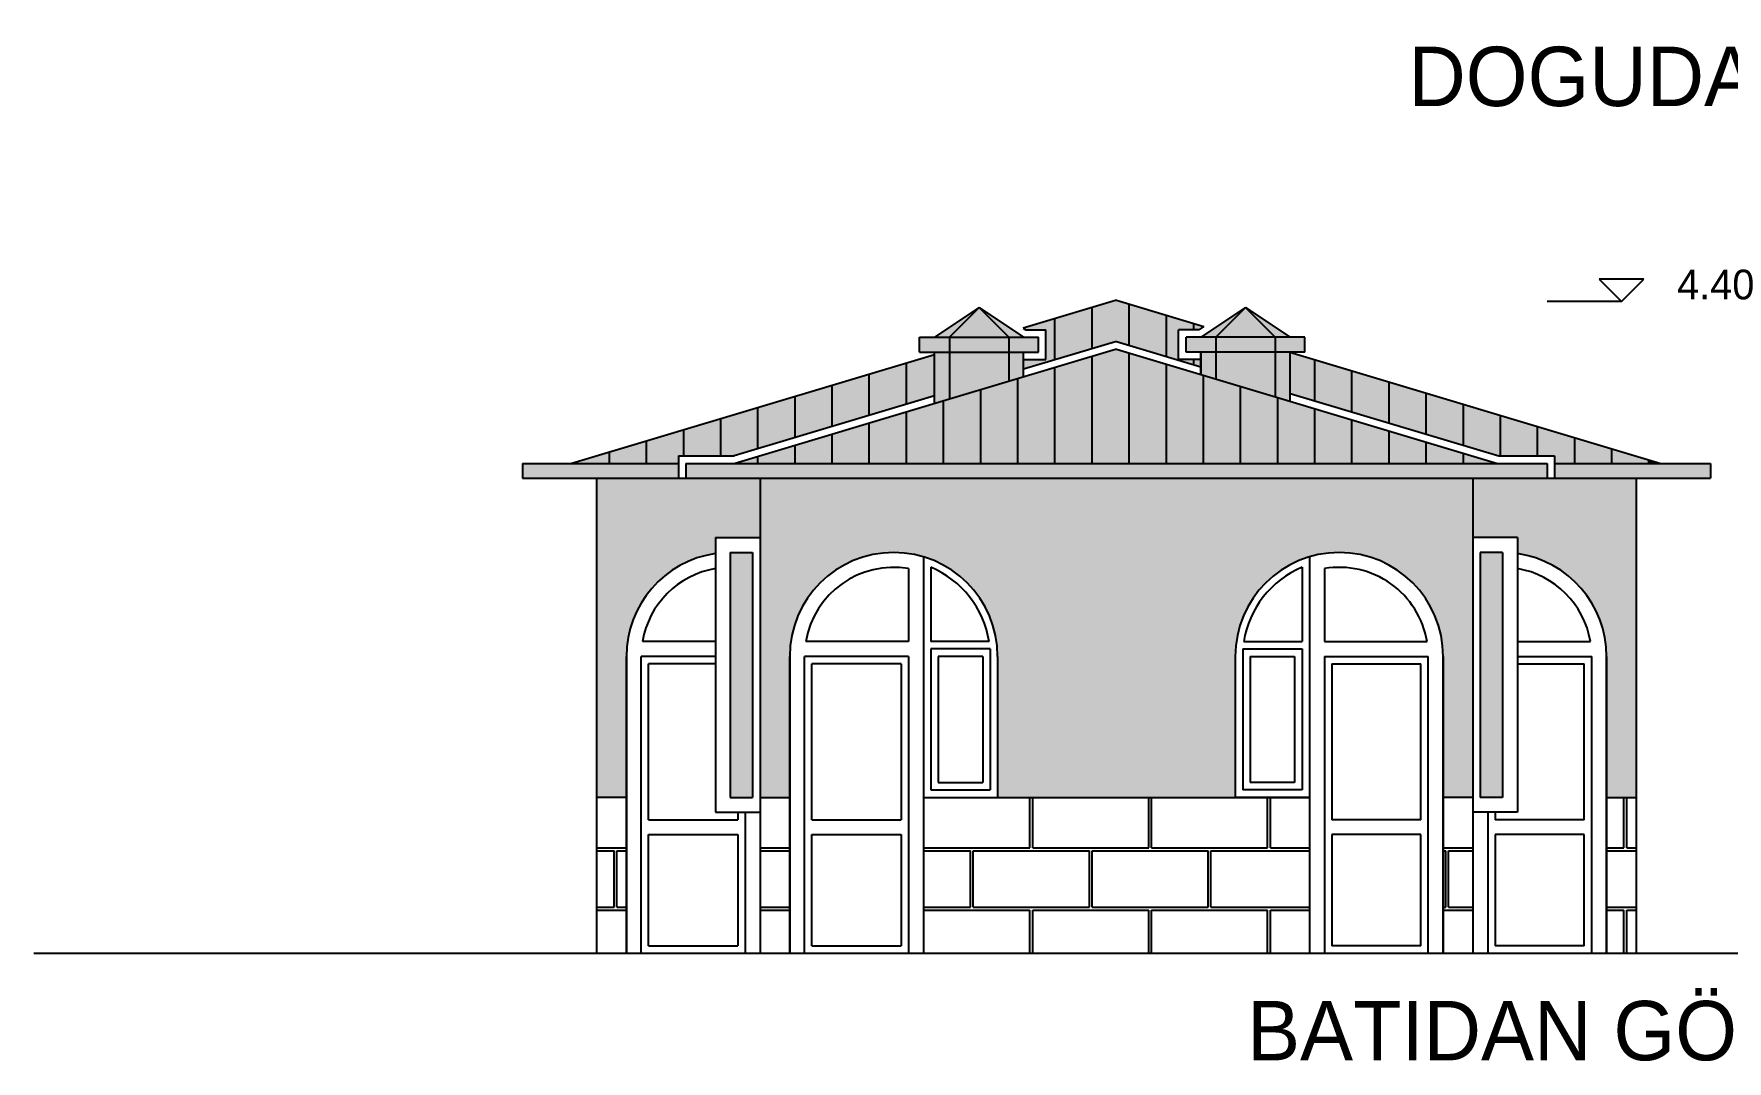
# Model space of a CAD drawing. Extents: x 9483 to 67306, y -5730 to 5191.
# Drawn here: x 30613 to 31753, y -3894 to -3202 of the extents above; entities that cross this region are included whole.
import ezdxf

# ---------------------------------------------------------------- set-up
doc = ezdxf.new("R2010")
doc.units = 0
doc.header["$MEASUREMENT"] = 0
for name, color, linetype in [('duvar', 3, 'CONTINUOUS'), ('kolon', 1, 'CONTINUOUS'), ('Layer1', 4, 'CONTINUOUS'), ('yazı', 6, 'CONTINUOUS'), ('ölçü', 5, 'CONTINUOUS')]:
    doc.layers.add(name, color=color, linetype=linetype)

msp = doc.modelspace()

# ---------------------------------------------------------------- hatches: boundary and pattern name
at = {"layer": 'Layer1'}
h = msp.add_hatch(color=35, dxfattribs=at)
h.dxf.hatch_style = 1
h.set_gradient(color1=(255, 0, 0), color2=(255, 240, 240), one_color=1, tint=0.97, name='CYLINDER')
h.paths.add_polyline_path([(31325.5618, -3386.71426), (31325.5618, -3414.4941), (31341.9607, -3409.57443), (31350.5618, -3412.15476), (31350.5618, -3384.37491), (31341.9607, -3381.79458)])
h = msp.add_hatch(color=35, dxfattribs=at)
h.dxf.hatch_style = 1
h.set_gradient(color1=(255, 0, 0), color2=(255, 240, 240), one_color=1, tint=0.97, name='CYLINDER')
h.paths.add_polyline_path([(31375.5618, -3391.87491), (31350.5618, -3384.37491), (31350.5618, -3412.15476), (31375.5618, -3419.65476)])
h = msp.add_hatch(color=35, dxfattribs=at)
h.dxf.hatch_style = 1
h.set_gradient(color1=(255, 0, 0), color2=(255, 240, 240), one_color=1, tint=0.97, name='CYLINDER')
h.paths.add_polyline_path([(31249.46065, -3386.79458), (31219.46065, -3406.79458), (31229.46065, -3406.79458)])
h = msp.add_hatch(color=35, dxfattribs=at)
h.dxf.hatch_style = 1
h.set_gradient(color1=(255, 0, 0), color2=(255, 240, 240), one_color=1, tint=0.97, name='CYLINDER')
h.paths.add_polyline_path([(31249.46065, -3386.79458), (31229.46065, -3406.79458), (31269.46065, -3406.79458)])
h = msp.add_hatch(color=35, dxfattribs=at)
h.dxf.hatch_style = 1
h.set_gradient(color1=(255, 0, 0), color2=(255, 240, 240), one_color=1, tint=0.97, name='CYLINDER')
h.paths.add_polyline_path([(31249.46065, -3386.79458), (31269.46065, -3406.79458), (31279.46065, -3406.79458)])
h = msp.add_hatch(color=35, dxfattribs=at)
h.dxf.hatch_style = 1
h.set_gradient(color1=(255, 0, 0), color2=(255, 240, 240), one_color=1, tint=0.97, name='CYLINDER')
h.paths.add_polyline_path([(31300.5618, -3394.21426), (31279.21162, -3400.61931), (31280.97453, -3401.79458), (31294.46065, -3401.79458), (31294.46065, -3421.79458), (31279.46065, -3421.79458), (31279.46065, -3428.32445), (31300.5618, -3421.9941)])
h = msp.add_hatch(color=35, dxfattribs=at)
h.dxf.hatch_style = 1
h.set_gradient(color1=(255, 0, 0), color2=(255, 240, 240), one_color=1, tint=0.97, name='CYLINDER')
h.paths.add_polyline_path([(31325.5618, -3386.71426), (31300.5618, -3394.21426), (31300.5618, -3421.9941), (31325.5618, -3414.4941)])
h = msp.add_hatch(color=35, dxfattribs=at)
h.dxf.hatch_style = 1
h.set_gradient(color1=(255, 0, 0), color2=(255, 240, 240), one_color=1, tint=0.97, name='CYLINDER')
h.paths.add_polyline_path([(31375.5618, -3391.87491), (31375.5618, -3419.65476), (31393.85467, -3425.14262), (31393.85467, -3421.79458), (31383.85467, -3421.79458), (31383.85467, -3401.79458), (31393.85467, -3401.79458), (31393.85467, -3397.36277)])
h = msp.add_hatch(color=35, dxfattribs=at)
h.dxf.hatch_style = 1
h.set_gradient(color1=(255, 0, 0), color2=(255, 240, 240), one_color=1, tint=0.97, name='CYLINDER')
h.paths.add_polyline_path([(31393.85467, -3397.36277), (31393.85467, -3401.79458), (31397.34079, -3401.79458), (31400.84352, -3399.45943)])
h.paths.add_polyline_path([(31398.85467, -3421.79458), (31393.85467, -3421.79458), (31393.85467, -3425.14262), (31398.85467, -3426.64262)])
h = msp.add_hatch(color=35, dxfattribs=at)
h.dxf.hatch_style = 1
h.set_gradient(color1=(255, 0, 0), color2=(255, 240, 240), one_color=1, tint=0.97, name='CYLINDER')
h.paths.add_polyline_path([(31428.85467, -3386.79458), (31398.85467, -3406.79458), (31408.85467, -3406.79458)])
h = msp.add_hatch(color=35, dxfattribs=at)
h.dxf.hatch_style = 1
h.set_gradient(color1=(255, 0, 0), color2=(255, 240, 240), one_color=1, tint=0.97, name='CYLINDER')
h.paths.add_polyline_path([(31448.85467, -3406.79458), (31428.85467, -3386.79458), (31408.85467, -3406.79458)])
h = msp.add_hatch(color=35, dxfattribs=at)
h.dxf.hatch_style = 1
h.set_gradient(color1=(255, 0, 0), color2=(255, 240, 240), one_color=1, tint=0.97, name='CYLINDER')
h.paths.add_polyline_path([(31428.85467, -3386.79458), (31448.85467, -3406.79458), (31458.85467, -3406.79458)])
h = msp.add_hatch(color=35, dxfattribs=at)
h.dxf.hatch_style = 1
h.set_gradient(color1=(255, 0, 0), color2=(255, 240, 240), one_color=1, tint=0.97, name='CYLINDER')
h.paths.add_polyline_path([(31229.46065, -3406.79458), (31209.46065, -3406.79458), (31209.46065, -3416.79458), (31229.46065, -3416.79458)])
h = msp.add_hatch(color=35, dxfattribs=at)
h.dxf.hatch_style = 1
h.set_gradient(color1=(255, 0, 0), color2=(255, 240, 240), one_color=1, tint=0.97, name='CYLINDER')
h.paths.add_polyline_path([(31269.46065, -3406.79458), (31229.46065, -3406.79458), (31229.46065, -3416.79458), (31269.46065, -3416.79458)])
h = msp.add_hatch(color=35, dxfattribs=at)
h.dxf.hatch_style = 1
h.set_gradient(color1=(255, 0, 0), color2=(255, 240, 240), one_color=1, tint=0.97, name='CYLINDER')
h.paths.add_polyline_path([(31289.46065, -3406.79458), (31269.46065, -3406.79458), (31269.46065, -3416.79458), (31289.46065, -3416.79458)])
h = msp.add_hatch(color=35, dxfattribs=at)
h.dxf.hatch_style = 1
h.set_gradient(color1=(255, 0, 0), color2=(255, 204, 204), one_color=1, tint=0.9, name='CYLINDER')
h.paths.add_polyline_path([(31408.85467, -3406.79458), (31388.85467, -3406.79458), (31388.85467, -3416.79458), (31408.85467, -3416.79458)])
h.paths.add_polyline_path([(31468.85467, -3406.79458), (31448.85467, -3406.79458), (31448.85467, -3416.79458), (31468.85467, -3416.79458)])
h = msp.add_hatch(color=35, dxfattribs=at)
h.dxf.hatch_style = 1
h.set_gradient(color1=(255, 0, 0), color2=(255, 209, 209), one_color=1, tint=0.91, name='CYLINDER')
h.paths.add_polyline_path([(31448.85467, -3406.79458), (31408.85467, -3406.79458), (31408.85467, -3416.79458), (31448.85467, -3416.79458)])
h = msp.add_hatch(color=35, dxfattribs=at)
h.dxf.hatch_style = 1
h.set_gradient(color1=(255, 0, 0), color2=(255, 240, 240), one_color=1, tint=0.97, name='CYLINDER')
h.paths.add_polyline_path([(31219.46065, -3418.5446), (31200.5618, -3424.21426), (31200.5618, -3451.9941), (31219.46065, -3446.32445)])
h = msp.add_hatch(color=35, dxfattribs=at)
h.dxf.hatch_style = 1
h.set_gradient(color1=(255, 223, 127), color2=(255, 240, 194), one_color=1, tint=0.88, name='CYLINDER')
h.paths.add_polyline_path([(31229.46065, -3416.79458), (31219.46065, -3416.79458), (31219.46065, -3451.5446), (31229.46065, -3448.5446)])
h.paths.add_polyline_path([(31279.46065, -3416.79458), (31269.46065, -3416.79458), (31269.46065, -3436.5446), (31279.46065, -3433.5446)])
h.paths.add_polyline_path([(31408.85467, -3416.79458), (31398.85467, -3416.79458), (31398.85467, -3431.86277), (31408.85467, -3434.86277)])
h.paths.add_polyline_path([(31458.85467, -3416.86277), (31458.62737, -3416.79458), (31448.85467, -3416.79458), (31448.85467, -3446.86277), (31458.85467, -3449.86277)])
h = msp.add_hatch(color=35, dxfattribs=at)
h.dxf.hatch_style = 1
h.set_gradient(color1=(255, 191, 0), color2=(255, 237, 184), one_color=1, tint=0.86, name='CYLINDER')
h.paths.add_polyline_path([(31269.46065, -3436.5446), (31269.46065, -3416.79458), (31229.46065, -3416.79458), (31229.46065, -3448.5446)])
h.paths.add_polyline_path([(31408.85467, -3416.79458), (31408.85467, -3434.86277), (31448.85467, -3446.86277), (31448.85467, -3416.79458)])
h = msp.add_hatch(color=35, dxfattribs=at)
h.dxf.hatch_style = 1
h.set_gradient(color1=(255, 0, 0), color2=(255, 240, 240), one_color=1, tint=0.97, name='CYLINDER')
h.paths.add_polyline_path([(31325.5618, -3419.71426), (31300.5618, -3427.21426), (31300.5618, -3491.79458), (31325.5618, -3491.79458)])
h = msp.add_hatch(color=35, dxfattribs=at)
h.dxf.hatch_style = 1
h.set_gradient(color1=(255, 0, 0), color2=(255, 240, 240), one_color=1, tint=0.97, name='CYLINDER')
h.paths.add_polyline_path([(31325.5618, -3491.79458), (31350.5618, -3491.79458), (31350.5618, -3417.37491), (31341.9607, -3414.79458), (31325.5618, -3419.71426)])
h = msp.add_hatch(color=35, dxfattribs=at)
h.dxf.hatch_style = 1
h.set_gradient(color1=(255, 0, 0), color2=(255, 240, 240), one_color=1, tint=0.97, name='CYLINDER')
h.paths.add_polyline_path([(31350.5618, -3491.79458), (31375.5618, -3491.79458), (31375.5618, -3424.87491), (31350.5618, -3417.37491)])
h = msp.add_hatch(color=35, dxfattribs=at)
h.dxf.hatch_style = 1
h.set_gradient(color1=(255, 0, 0), color2=(255, 240, 240), one_color=1, tint=0.97, name='CYLINDER')
h.paths.add_polyline_path([(31475.5618, -3421.87491), (31458.85467, -3416.86277), (31458.85467, -3444.64262), (31475.5618, -3449.65476)])
h = msp.add_hatch(color=35, dxfattribs=at)
h.dxf.hatch_style = 1
h.set_gradient(color1=(255, 0, 0), color2=(255, 240, 240), one_color=1, tint=0.97, name='CYLINDER')
h.paths.add_polyline_path([(31175.5618, -3431.71426), (31150.5618, -3439.21426), (31150.5618, -3466.9941), (31175.5618, -3459.4941)])
h = msp.add_hatch(color=35, dxfattribs=at)
h.dxf.hatch_style = 1
h.set_gradient(color1=(255, 0, 0), color2=(255, 240, 240), one_color=1, tint=0.97, name='CYLINDER')
h.paths.add_polyline_path([(31200.5618, -3424.21426), (31175.5618, -3431.71426), (31175.5618, -3459.4941), (31200.5618, -3451.9941)])
h = msp.add_hatch(color=35, dxfattribs=at)
h.dxf.hatch_style = 1
h.set_gradient(color1=(255, 0, 0), color2=(255, 240, 240), one_color=1, tint=0.97, name='CYLINDER')
h.paths.add_polyline_path([(31275.5618, -3491.79458), (31300.5618, -3491.79458), (31300.5618, -3427.21426), (31275.5618, -3434.71426)])
h = msp.add_hatch(color=35, dxfattribs=at)
h.dxf.hatch_style = 1
h.set_gradient(color1=(255, 0, 0), color2=(255, 240, 240), one_color=1, tint=0.97, name='CYLINDER')
h.paths.add_polyline_path([(31375.5618, -3491.79458), (31400.5618, -3491.79458), (31400.5618, -3432.37491), (31375.5618, -3424.87491)])
h = msp.add_hatch(color=35, dxfattribs=at)
h.dxf.hatch_style = 1
h.set_gradient(color1=(255, 0, 0), color2=(255, 240, 240), one_color=1, tint=0.97, name='CYLINDER')
h.paths.add_polyline_path([(31500.5618, -3429.37491), (31475.5618, -3421.87491), (31475.5618, -3449.65476), (31500.5618, -3457.15476)])
h = msp.add_hatch(color=35, dxfattribs=at)
h.dxf.hatch_style = 1
h.set_gradient(color1=(255, 0, 0), color2=(255, 240, 240), one_color=1, tint=0.97, name='CYLINDER')
h.paths.add_polyline_path([(31525.5618, -3436.87491), (31500.5618, -3429.37491), (31500.5618, -3457.15476), (31525.5618, -3464.65476)])
h = msp.add_hatch(color=35, dxfattribs=at)
h.dxf.hatch_style = 1
h.set_gradient(color1=(255, 0, 0), color2=(255, 240, 240), one_color=1, tint=0.97, name='CYLINDER')
h.paths.add_polyline_path([(31150.5618, -3439.21426), (31125.5618, -3446.71426), (31125.5618, -3474.4941), (31150.5618, -3466.9941)])
h = msp.add_hatch(color=35, dxfattribs=at)
h.dxf.hatch_style = 1
h.set_gradient(color1=(255, 0, 0), color2=(255, 240, 240), one_color=1, tint=0.97, name='CYLINDER')
h.paths.add_polyline_path([(31250.5618, -3442.21426), (31229.46065, -3448.5446), (31225.5618, -3449.71426), (31225.5618, -3491.79458), (31250.5618, -3491.79458)])
h = msp.add_hatch(color=35, dxfattribs=at)
h.dxf.hatch_style = 1
h.set_gradient(color1=(255, 0, 0), color2=(255, 240, 240), one_color=1, tint=0.97, name='CYLINDER')
h.paths.add_polyline_path([(31275.5618, -3434.71426), (31250.5618, -3442.21426), (31250.5618, -3491.79458), (31275.5618, -3491.79458)])
h = msp.add_hatch(color=35, dxfattribs=at)
h.dxf.hatch_style = 1
h.set_gradient(color1=(255, 0, 0), color2=(255, 240, 240), one_color=1, tint=0.97, name='CYLINDER')
h.paths.add_polyline_path([(31400.5618, -3491.79458), (31425.5618, -3491.79458), (31425.5618, -3439.87491), (31400.5618, -3432.37491)])
h = msp.add_hatch(color=35, dxfattribs=at)
h.dxf.hatch_style = 1
h.set_gradient(color1=(255, 0, 0), color2=(255, 240, 240), one_color=1, tint=0.97, name='CYLINDER')
h.paths.add_polyline_path([(31450.5618, -3447.37491), (31425.5618, -3439.87491), (31425.5618, -3491.79458), (31450.5618, -3491.79458)])
h = msp.add_hatch(color=35, dxfattribs=at)
h.dxf.hatch_style = 1
h.set_gradient(color1=(255, 0, 0), color2=(255, 240, 240), one_color=1, tint=0.97, name='CYLINDER')
h.paths.add_polyline_path([(31550.5618, -3444.37491), (31525.5618, -3436.87491), (31525.5618, -3464.65476), (31550.5618, -3472.15476)])
h = msp.add_hatch(color=35, dxfattribs=at)
h.dxf.hatch_style = 1
h.set_gradient(color1=(255, 0, 0), color2=(255, 240, 240), one_color=1, tint=0.97, name='CYLINDER')
h.paths.add_polyline_path([(31100.5618, -3454.21426), (31075.5618, -3461.71426), (31075.5618, -3486.79458), (31084.56019, -3486.79458), (31100.5618, -3481.9941)])
h = msp.add_hatch(color=35, dxfattribs=at)
h.dxf.hatch_style = 1
h.set_gradient(color1=(255, 0, 0), color2=(255, 240, 240), one_color=1, tint=0.97, name='CYLINDER')
h.paths.add_polyline_path([(31125.5618, -3446.71426), (31100.5618, -3454.21426), (31100.5618, -3481.9941), (31125.5618, -3474.4941)])
h = msp.add_hatch(color=35, dxfattribs=at)
h.dxf.hatch_style = 1
h.set_gradient(color1=(255, 0, 0), color2=(255, 240, 240), one_color=1, tint=0.97, name='CYLINDER')
h.paths.add_polyline_path([(31225.5618, -3449.71426), (31200.5618, -3457.21426), (31200.5618, -3491.79458), (31225.5618, -3491.79458)])
h = msp.add_hatch(color=35, dxfattribs=at)
h.dxf.hatch_style = 1
h.set_gradient(color1=(255, 0, 0), color2=(255, 240, 240), one_color=1, tint=0.97, name='CYLINDER')
h.paths.add_polyline_path([(31450.5618, -3491.79458), (31475.5618, -3491.79458), (31475.5618, -3454.87491), (31450.5618, -3447.37491)])
h = msp.add_hatch(color=35, dxfattribs=at)
h.dxf.hatch_style = 1
h.set_gradient(color1=(255, 0, 0), color2=(255, 240, 240), one_color=1, tint=0.97, name='CYLINDER')
h.paths.add_polyline_path([(31575.5618, -3479.65476), (31575.5618, -3451.87491), (31550.5618, -3444.37491), (31550.5618, -3472.15476)])
h = msp.add_hatch(color=35, dxfattribs=at)
h.dxf.hatch_style = 1
h.set_gradient(color1=(255, 0, 0), color2=(255, 240, 240), one_color=1, tint=0.97, name='CYLINDER')
h.paths.add_polyline_path([(31575.5618, -3451.87491), (31575.5618, -3479.65476), (31599.36121, -3486.79458), (31600.5618, -3486.79458), (31600.5618, -3459.37491)])
h = msp.add_hatch(color=35, dxfattribs=at)
h.dxf.hatch_style = 1
h.set_gradient(color1=(255, 0, 0), color2=(255, 240, 240), one_color=1, tint=0.97, name='CYLINDER')
h.paths.add_polyline_path([(31050.5618, -3469.21426), (31050.5618, -3486.79458), (31075.5618, -3486.79458), (31075.5618, -3461.71426)])
h = msp.add_hatch(color=35, dxfattribs=at)
h.dxf.hatch_style = 1
h.set_gradient(color1=(255, 0, 0), color2=(255, 240, 240), one_color=1, tint=0.97, name='CYLINDER')
h.paths.add_polyline_path([(31175.5618, -3464.71426), (31150.5618, -3472.21426), (31150.5618, -3491.79458), (31175.5618, -3491.79458)])
h = msp.add_hatch(color=35, dxfattribs=at)
h.dxf.hatch_style = 1
h.set_gradient(color1=(255, 0, 0), color2=(255, 240, 240), one_color=1, tint=0.97, name='CYLINDER')
h.paths.add_polyline_path([(31200.5618, -3457.21426), (31175.5618, -3464.71426), (31175.5618, -3491.79458), (31200.5618, -3491.79458)])
h = msp.add_hatch(color=35, dxfattribs=at)
h.dxf.hatch_style = 1
h.set_gradient(color1=(255, 0, 0), color2=(255, 240, 240), one_color=1, tint=0.97, name='CYLINDER')
h.paths.add_polyline_path([(31500.5618, -3462.37491), (31475.5618, -3454.87491), (31475.5618, -3491.79458), (31500.5618, -3491.79458)])
h = msp.add_hatch(color=35, dxfattribs=at)
h.dxf.hatch_style = 1
h.set_gradient(color1=(255, 0, 0), color2=(255, 240, 240), one_color=1, tint=0.97, name='CYLINDER')
h.paths.add_polyline_path([(31525.5618, -3469.87491), (31500.5618, -3462.37491), (31500.5618, -3491.79458), (31525.5618, -3491.79458)])
h = msp.add_hatch(color=35, dxfattribs=at)
h.dxf.hatch_style = 1
h.set_gradient(color1=(255, 0, 0), color2=(255, 240, 240), one_color=1, tint=0.97, name='CYLINDER')
h.paths.add_polyline_path([(31625.5618, -3466.87491), (31600.5618, -3459.37491), (31600.5618, -3486.79458), (31625.5618, -3486.79458)])
h = msp.add_hatch(color=35, dxfattribs=at)
h.dxf.hatch_style = 1
h.set_gradient(color1=(255, 0, 0), color2=(255, 240, 240), one_color=1, tint=0.97, name='CYLINDER')
h.paths.add_polyline_path([(31025.5618, -3476.71426), (31000.5618, -3484.21426), (31000.5618, -3491.79458), (31025.5618, -3491.79458)])
h = msp.add_hatch(color=35, dxfattribs=at)
h.dxf.hatch_style = 1
h.set_gradient(color1=(255, 0, 0), color2=(255, 240, 240), one_color=1, tint=0.97, name='CYLINDER')
h.paths.add_polyline_path([(31050.5618, -3469.21426), (31025.5618, -3476.71426), (31025.5618, -3491.79458), (31046.9607, -3491.79458), (31046.9607, -3486.79458), (31050.5618, -3486.79458)])
h = msp.add_hatch(color=35, dxfattribs=at)
h.dxf.hatch_style = 1
h.set_gradient(color1=(255, 0, 0), color2=(255, 240, 240), one_color=1, tint=0.97, name='CYLINDER')
h.paths.add_polyline_path([(31150.5618, -3472.21426), (31125.5618, -3479.71426), (31125.5618, -3491.79458), (31150.5618, -3491.79458)])
h = msp.add_hatch(color=35, dxfattribs=at)
h.dxf.hatch_style = 1
h.set_gradient(color1=(255, 0, 0), color2=(255, 240, 240), one_color=1, tint=0.97, name='CYLINDER')
h.paths.add_polyline_path([(31550.5618, -3477.37491), (31525.5618, -3469.87491), (31525.5618, -3491.79458), (31550.5618, -3491.79458)])
h = msp.add_hatch(color=35, dxfattribs=at)
h.dxf.hatch_style = 1
h.set_gradient(color1=(255, 0, 0), color2=(255, 240, 240), one_color=1, tint=0.97, name='CYLINDER')
h.paths.add_polyline_path([(31550.5618, -3477.37491), (31550.5618, -3491.79458), (31575.5618, -3491.79458), (31575.5618, -3484.87491)])
h = msp.add_hatch(color=35, dxfattribs=at)
h.dxf.hatch_style = 1
h.set_gradient(color1=(255, 0, 0), color2=(255, 240, 240), one_color=1, tint=0.97, name='CYLINDER')
h.paths.add_polyline_path([(31625.5618, -3466.87491), (31625.5618, -3486.79458), (31636.9607, -3486.79458), (31636.9607, -3491.79458), (31650.5618, -3491.79458), (31650.5618, -3474.37491)])
h = msp.add_hatch(color=35, dxfattribs=at)
h.dxf.hatch_style = 1
h.set_gradient(color1=(255, 0, 0), color2=(255, 240, 240), one_color=1, tint=0.97, name='CYLINDER')
h.paths.add_polyline_path([(31675.5618, -3481.87491), (31650.5618, -3474.37491), (31650.5618, -3491.79458), (31675.5618, -3491.79458)])
h = msp.add_hatch(color=35, dxfattribs=at)
h.dxf.hatch_style = 1
h.set_gradient(color1=(255, 0, 0), color2=(255, 240, 240), one_color=1, tint=0.97, name='CYLINDER')
h.paths.add_polyline_path([(31000.5618, -3484.21426), (30975.5618, -3491.71426), (30975.5618, -3491.79458), (31000.5618, -3491.79458)])
h = msp.add_hatch(color=35, dxfattribs=at)
h.dxf.hatch_style = 1
h.set_gradient(color1=(255, 0, 0), color2=(255, 240, 240), one_color=1, tint=0.97, name='CYLINDER')
h.paths.add_polyline_path([(31100.5618, -3487.21426), (31085.29403, -3491.79458), (31100.5618, -3491.79458)])
h = msp.add_hatch(color=35, dxfattribs=at)
h.dxf.hatch_style = 1
h.set_gradient(color1=(255, 0, 0), color2=(255, 240, 240), one_color=1, tint=0.97, name='CYLINDER')
h.paths.add_polyline_path([(31125.5618, -3479.71426), (31100.5618, -3487.21426), (31100.5618, -3491.79458), (31125.5618, -3491.79458)])
h = msp.add_hatch(color=35, dxfattribs=at)
h.dxf.hatch_style = 1
h.set_gradient(color1=(255, 0, 0), color2=(255, 240, 240), one_color=1, tint=0.97, name='CYLINDER')
h.paths.add_polyline_path([(31575.5618, -3484.87491), (31575.5618, -3491.79458), (31598.62737, -3491.79458)])
h = msp.add_hatch(color=35, dxfattribs=at)
h.dxf.hatch_style = 1
h.set_gradient(color1=(255, 0, 0), color2=(255, 240, 240), one_color=1, tint=0.97, name='CYLINDER')
h.paths.add_polyline_path([(31675.5618, -3481.87491), (31675.5618, -3491.79458), (31700.5618, -3491.79458), (31700.5618, -3489.37491)])
h = msp.add_hatch(color=35, dxfattribs=at)
h.dxf.hatch_style = 1
h.set_gradient(color1=(255, 0, 0), color2=(255, 240, 240), one_color=1, tint=0.97, name='CYLINDER')
h.paths.add_polyline_path([(31046.9607, -3491.79458), (30941.9607, -3491.79458), (30941.9607, -3501.79458), (31046.9607, -3501.79458)])
h = msp.add_hatch(color=35, dxfattribs=at)
h.dxf.hatch_style = 1
h.set_gradient(color1=(255, 0, 0), color2=(255, 240, 240), one_color=1, tint=0.97, name='CYLINDER')
h.paths.add_polyline_path([(31631.9607, -3491.79458), (31051.9607, -3491.79458), (31051.9607, -3501.79458), (31631.9607, -3501.79458)])
h = msp.add_hatch(color=35, dxfattribs=at)
h.dxf.hatch_style = 1
h.set_gradient(color1=(255, 0, 0), color2=(255, 240, 240), one_color=1, tint=0.97, name='CYLINDER')
h.paths.add_polyline_path([(31741.9607, -3491.79458), (31636.9607, -3491.79458), (31636.9607, -3501.79458), (31741.9607, -3501.79458)])
h = msp.add_hatch(color=35, dxfattribs=at)
h.dxf.hatch_style = 1
h.set_gradient(color1=(255, 0, 0), color2=(255, 240, 240), one_color=1, tint=0.97, name='CYLINDER')
h.paths.add_polyline_path([(31700.5618, -3489.37491), (31700.5618, -3491.79458), (31708.62737, -3491.79458)])
h = msp.add_hatch(color=35, dxfattribs=at)
h.dxf.hatch_style = 1
h.set_gradient(color1=(255, 223, 127), color2=(255, 240, 194), one_color=1, tint=0.88, name='CYLINDER')
h.paths.add_polyline_path([(31071.9607, -3552.51255), (31071.9607, -3541.79458), (31101.9607, -3541.79458), (31101.9607, -3501.79458), (31046.9607, -3501.79458), (30991.9607, -3501.79458), (30991.9607, -3716.79458), (31011.9607, -3716.79458), (31011.9607, -3621.79458, -0.3728246933)])
h.paths.add_polyline_path([(31671.9607, -3621.79458), (31671.9607, -3716.79458), (31691.9607, -3716.79458), (31691.9607, -3501.79458), (31636.9607, -3501.79458), (31581.9607, -3501.79458), (31581.9607, -3541.79458), (31611.9607, -3541.79458), (31611.9607, -3552.51255, -0.3728246933)])
h = msp.add_hatch(color=35, dxfattribs=at)
h.dxf.hatch_style = 1
h.set_gradient(color1=(255, 191, 0), color2=(255, 205, 56), one_color=1, tint=0.61, name='CYLINDER')
h.paths.add_polyline_path([(31421.9607, -3621.79458, -1), (31561.9607, -3621.79458), (31561.9607, -3716.79458), (31581.9607, -3716.79458), (31581.9607, -3501.79458), (31101.9607, -3501.79458), (31101.9607, -3716.79458), (31121.9607, -3716.79458), (31121.9607, -3621.79458, -1), (31261.9607, -3621.79458), (31261.9607, -3716.79458), (31421.9607, -3716.79458)])
h = msp.add_hatch(color=35, dxfattribs=at)
h.dxf.hatch_style = 1
h.set_gradient(color1=(255, 191, 0), color2=(255, 240, 194), one_color=1, tint=0.88, name='CYLINDER')
h.paths.add_polyline_path([(31096.9607, -3551.79458), (31081.9607, -3551.79458), (31081.9607, -3716.79458), (31096.9607, -3716.79458)])
h.paths.add_polyline_path([(31586.9607, -3716.79458), (31601.9607, -3716.79458), (31601.9607, -3551.79458), (31586.9607, -3551.79458)])
h = msp.add_hatch(dxfattribs=at)
h.set_pattern_fill('AR-B816C,_O', color=35, scale=5)
h.set_pattern_definition([(0, (-10674.44, -3352.73), (40, 40), [78.125, -1.875]), (0, (-10714.44, -3350.856), (40, 40), [78.125, -1.875]), (90, (-10674.44, -3352.73), (-40, 40), [-41.875, 38.125]), (90, (-10676.313, -3352.73), (-40, 40), [-41.875, 38.125])])
h.paths.add_polyline_path([(31211.9607, -3716.79458), (31211.9607, -3821.79458), (31471.9607, -3821.79458), (31471.9607, -3716.79458)])
h.paths.add_polyline_path([(31121.9607, -3716.79458), (31101.9607, -3716.79458), (31101.9607, -3821.79458), (31121.9607, -3821.79458)])
h.paths.add_polyline_path([(31011.9607, -3716.79458), (30991.9607, -3716.79458), (30991.9607, -3821.79458), (31011.9607, -3821.79458)])
h.paths.add_polyline_path([(31581.9607, -3716.79458), (31561.9607, -3716.79458), (31561.9607, -3821.79458), (31581.9607, -3821.79458)])
h.paths.add_polyline_path([(31691.9607, -3716.79458), (31671.9607, -3716.79458), (31671.9607, -3821.79458), (31691.9607, -3821.79458)])

# ---------------------------------------------------------------- linework, layer by layer
at = {"layer": 'duvar'}
for p, q in [((30991.9607, -3501.79458), (30991.9607, -3821.79458)), ((31101.9607, -3501.79458), (31101.9607, -3821.79458)), ((31691.9607, -3501.79458), (31691.9607, -3821.79458)), ((31071.9607, -3541.79458), (31071.9607, -3726.79458)), ((31611.9607, -3541.79458), (31611.9607, -3726.79458)), ((31081.9607, -3551.79458), (31081.9607, -3716.79458)), ((31096.9607, -3551.79458), (31096.9607, -3716.79458)), ((31601.9607, -3551.79458), (31601.9607, -3716.79458))]:
    msp.add_line(p, q, dxfattribs=at)
at = {"layer": 'duvar', "color": 3}
for p, q in [((31581.9607, -3501.79458), (31581.9607, -3821.79458)), ((31586.9607, -3551.79458), (31586.9607, -3716.79458)), ((31011.9607, -3621.79458), (31011.9607, -3821.79458)), ((31671.9607, -3621.79458), (31671.9607, -3821.79458))]:
    msp.add_line(p, q, dxfattribs=at)
at = {"layer": 'kolon', "color": 1}
msp.add_line((30613.00068, -3821.79458), (31990.24539, -3821.79458), dxfattribs=at)
at = {"layer": 'Layer1', "color": 35}
for p, q in [((31341.9607, -3381.79458), (31279.21162, -3400.61931)), ((31341.9607, -3381.79458), (31400.84352, -3399.45943)), ((31350.5618, -3412.15476), (31350.5618, -3384.37491)), ((31249.46065, -3386.79458), (31219.46065, -3406.79458)), ((31249.46065, -3386.79458), (31229.46065, -3406.79458)), ((31249.46065, -3386.79458), (31269.46065, -3406.79458)), ((31249.46065, -3386.79458), (31279.46065, -3406.79458)), ((31300.5618, -3421.9941), (31300.5618, -3394.21426)), ((31325.5618, -3414.4941), (31325.5618, -3386.71426)), ((31375.5618, -3419.65476), (31375.5618, -3391.87491)), ((31428.85467, -3386.79458), (31398.85467, -3406.79458)), ((31428.85467, -3386.79458), (31408.85467, -3406.79458)), ((31428.85467, -3386.79458), (31458.85467, -3406.79458)), ((31428.85467, -3386.79458), (31448.85467, -3406.79458)), ((31209.46065, -3406.79458), (31289.46065, -3406.79458)), ((31229.46065, -3406.79458), (31229.46065, -3448.5446)), ((31269.46065, -3406.79458), (31269.46065, -3436.5446)), ((31279.21162, -3400.61931), (31280.97453, -3401.79458)), ((31280.97453, -3401.79458), (31294.46065, -3401.79458)), ((31397.34079, -3401.79458), (31383.85467, -3401.79458)), ((31468.85467, -3406.79458), (31388.85467, -3406.79458)), ((31400.84352, -3399.45943), (31397.34079, -3401.79458)), ((31408.85467, -3406.79458), (31408.85467, -3434.86277)), ((31448.85467, -3406.79458), (31448.85467, -3446.86277)), ((31219.46065, -3418.5446), (30975.29403, -3491.79458)), ((31209.46065, -3416.79458), (31289.46065, -3416.79458)), ((31341.9607, -3414.79458), (31229.46065, -3448.5446)), ((31341.9607, -3409.57443), (31279.46065, -3428.32445)), ((31325.5618, -3491.79458), (31325.5618, -3419.71426)), ((31341.9607, -3409.57443), (31398.85467, -3426.64262)), ((31341.9607, -3414.79458), (31598.62737, -3491.79458)), ((31350.5618, -3491.79458), (31350.5618, -3417.37491)), ((31468.85467, -3416.79458), (31388.85467, -3416.79458)), ((31458.62737, -3416.79458), (31708.62737, -3491.79458)), ((31175.5618, -3459.4941), (31175.5618, -3431.71426)), ((31200.5618, -3451.9941), (31200.5618, -3424.21426)), ((31279.46065, -3421.79458), (31294.46065, -3421.79458)), ((31300.5618, -3491.79458), (31300.5618, -3427.21426)), ((31375.5618, -3491.79458), (31375.5618, -3424.87491)), ((31398.85467, -3421.79458), (31383.85467, -3421.79458)), ((31475.5618, -3449.65476), (31475.5618, -3421.87491)), ((31500.5618, -3457.15476), (31500.5618, -3429.37491)), ((31150.5618, -3466.9941), (31150.5618, -3439.21426)), ((31250.5618, -3491.79458), (31250.5618, -3442.21426)), ((31275.5618, -3491.79458), (31275.5618, -3434.71426)), ((31400.5618, -3491.79458), (31400.5618, -3432.37491)), ((31425.5618, -3491.79458), (31425.5618, -3439.87491)), ((31525.5618, -3464.65476), (31525.5618, -3436.87491)), ((31219.46065, -3446.32445), (31084.56019, -3486.79458)), ((31229.46065, -3448.5446), (31085.29403, -3491.79458)), ((31100.5618, -3481.9941), (31100.5618, -3454.21426)), ((31125.5618, -3474.4941), (31125.5618, -3446.71426)), ((31225.5618, -3491.79458), (31225.5618, -3449.71426)), ((31450.5618, -3491.79458), (31450.5618, -3447.37491)), ((31458.85467, -3444.64262), (31599.36121, -3486.79458)), ((31550.5618, -3472.15476), (31550.5618, -3444.37491)), ((31575.5618, -3479.65476), (31575.5618, -3451.87491)), ((31075.5618, -3486.79458), (31075.5618, -3461.71426)), ((31175.5618, -3491.79458), (31175.5618, -3464.71426)), ((31200.5618, -3491.79458), (31200.5618, -3457.21426)), ((31475.5618, -3491.79458), (31475.5618, -3454.87491)), ((31500.5618, -3491.79458), (31500.5618, -3462.37491)), ((31600.5618, -3486.79458), (31600.5618, -3459.37491)), ((31025.5618, -3491.79458), (31025.5618, -3476.71426)), ((31050.5618, -3486.79458), (31050.5618, -3469.21426)), ((31150.5618, -3491.79458), (31150.5618, -3472.21426)), ((31525.5618, -3491.79458), (31525.5618, -3469.87491)), ((31550.5618, -3491.79458), (31550.5618, -3477.37491)), ((31625.5618, -3486.79458), (31625.5618, -3466.87491)), ((31650.5618, -3491.79458), (31650.5618, -3474.37491)), ((31000.5618, -3491.79458), (31000.5618, -3484.21426)), ((31046.9607, -3486.79458), (31084.56019, -3486.79458)), ((31100.5618, -3491.79458), (31100.5618, -3487.21426)), ((31125.5618, -3491.79458), (31125.5618, -3479.71426)), ((31575.5618, -3491.79458), (31575.5618, -3484.87491)), ((31599.36121, -3486.79458), (31636.9607, -3486.79458)), ((31675.5618, -3491.79458), (31675.5618, -3481.87491)), ((30941.9607, -3491.79458), (31046.9607, -3491.79458)), ((30975.5618, -3491.79458), (30975.5618, -3491.71426)), ((31051.9607, -3491.79458), (31631.9607, -3491.79458)), ((31636.9607, -3491.79458), (31741.9607, -3491.79458)), ((31700.5618, -3491.79458), (31700.5618, -3489.37491)), ((30941.9607, -3501.79458), (31046.9607, -3501.79458)), ((31046.9607, -3501.79458), (31636.9607, -3501.79458)), ((31636.9607, -3501.79458), (31741.9607, -3501.79458)), ((31011.9607, -3716.79458), (30991.9607, -3716.79458)), ((31101.9607, -3716.79458), (31121.9607, -3716.79458)), ((31211.9607, -3716.79458), (31471.9607, -3716.79458)), ((31581.9607, -3716.79458), (31561.9607, -3716.79458)), ((31671.9607, -3716.79458), (31691.9607, -3716.79458))]:
    msp.add_line(p, q, dxfattribs=at)
at = {"layer": 'Layer1', "color": 3}
for p, q in [((31071.9607, -3541.79458), (31101.9607, -3541.79458)), ((31611.9607, -3541.79458), (31581.9607, -3541.79458)), ((31081.9607, -3551.79458), (31096.9607, -3551.79458)), ((31101.9607, -3554.71254), (31101.9607, -3821.79458)), ((31581.9607, -3554.71254), (31581.9607, -3821.79458)), ((31601.9607, -3551.79458), (31586.9607, -3551.79458)), ((31081.9607, -3716.79458), (31096.9607, -3716.79458)), ((31601.9607, -3716.79458), (31586.9607, -3716.79458)), ((31071.9607, -3726.79458), (31101.9607, -3726.79458)), ((31611.9607, -3726.79458), (31581.9607, -3726.79458))]:
    msp.add_line(p, q, dxfattribs=at)
at = {"layer": 'Layer1', "color": 4}
for p, q in [((31211.9607, -3554.71254), (31211.9607, -3821.79458)), ((31471.9607, -3554.71254), (31471.9607, -3821.79458)), ((31201.9607, -3562.63379), (31201.9607, -3611.79458)), ((31216.9607, -3561.79458), (31216.9607, -3611.79458)), ((31466.9607, -3561.79458), (31466.9607, -3611.79458)), ((31481.9607, -3562.63379), (31481.9607, -3611.79458)), ((31244.86728, -3575.95907), (31244.99371, -3575.83264)), ((31071.9607, -3611.79458), (31022.7999, -3611.79458)), ((31201.9607, -3611.79458), (31132.7999, -3611.79458)), ((31256.18686, -3611.79458), (31216.9607, -3611.79458)), ((31427.73454, -3611.79458), (31466.9607, -3611.79458)), ((31481.9607, -3611.79458), (31551.1215, -3611.79458)), ((31611.9607, -3611.79458), (31661.1215, -3611.79458)), ((31011.9607, -3621.79458), (31011.9607, -3821.79458)), ((31011.9607, -3821.79458), (31011.9607, -3621.79458)), ((31021.9607, -3821.79458), (31021.9607, -3621.79458)), ((31071.9607, -3621.79458), (31021.9607, -3621.79458)), ((31121.9607, -3621.79458), (31121.9607, -3821.79458)), ((31121.9607, -3821.79458), (31121.9607, -3621.79458)), ((31131.9607, -3821.79458), (31131.9607, -3621.79458)), ((31201.9607, -3621.79458), (31131.9607, -3621.79458)), ((31201.9607, -3621.79458), (31201.9607, -3821.79458)), ((31216.9607, -3616.79458), (31216.9607, -3621.79458)), ((31256.9607, -3616.79458), (31216.9607, -3616.79458)), ((31216.9607, -3616.79458), (31216.9607, -3711.79458)), ((31251.9607, -3621.79458), (31221.9607, -3621.79458)), ((31221.9607, -3621.79458), (31221.9607, -3706.79458)), ((31251.9607, -3621.79458), (31251.9607, -3706.79458)), ((31256.9607, -3616.79458), (31256.9607, -3711.79458)), ((31261.9607, -3621.79458), (31261.9607, -3716.79458)), ((31261.9607, -3621.79458), (31261.9607, -3716.79458)), ((31421.9607, -3621.79458), (31421.9607, -3716.79458)), ((31421.9607, -3621.79458), (31421.9607, -3716.79458)), ((31426.9607, -3616.79458), (31466.9607, -3616.79458)), ((31426.9607, -3616.79458), (31426.9607, -3711.79458)), ((31431.9607, -3621.79458), (31461.9607, -3621.79458)), ((31431.9607, -3621.79458), (31431.9607, -3706.79458)), ((31461.9607, -3621.79458), (31461.9607, -3706.79458)), ((31466.9607, -3616.79458), (31466.9607, -3621.79458)), ((31466.9607, -3616.79458), (31466.9607, -3711.79458)), ((31481.9607, -3621.79458), (31481.9607, -3821.79458)), ((31481.9607, -3621.79458), (31551.9607, -3621.79458)), ((31551.9607, -3821.79458), (31551.9607, -3621.79458)), ((31561.9607, -3621.79458), (31561.9607, -3821.79458)), ((31561.9607, -3821.79458), (31561.9607, -3621.79458)), ((31611.9607, -3621.79458), (31661.9607, -3621.79458)), ((31661.9607, -3821.79458), (31661.9607, -3621.79458)), ((31671.9607, -3621.79458), (31671.9607, -3821.79458)), ((31671.9607, -3821.79458), (31671.9607, -3621.79458)), ((31026.9607, -3731.79458), (31026.9607, -3626.79458)), ((31071.9607, -3626.79458), (31026.9607, -3626.79458)), ((31136.9607, -3731.79458), (31136.9607, -3626.79458)), ((31196.9607, -3626.79458), (31136.9607, -3626.79458)), ((31196.9607, -3626.79458), (31196.9607, -3731.79458)), ((31486.9607, -3626.79458), (31486.9607, -3731.79458)), ((31486.9607, -3626.79458), (31546.9607, -3626.79458)), ((31546.9607, -3731.79458), (31546.9607, -3626.79458)), ((31611.9607, -3626.79458), (31656.9607, -3626.79458)), ((31656.9607, -3731.79458), (31656.9607, -3626.79458)), ((31211.9607, -3716.79458), (31261.9607, -3716.79458)), ((31216.9607, -3711.79458), (31256.9607, -3711.79458)), ((31221.9607, -3706.79458), (31251.9607, -3706.79458)), ((31421.9607, -3716.79458), (31471.9607, -3716.79458)), ((31471.9607, -3716.79458), (31421.9607, -3716.79458)), ((31466.9607, -3711.79458), (31426.9607, -3711.79458)), ((31461.9607, -3706.79458), (31431.9607, -3706.79458)), ((31086.9607, -3726.79458), (31086.9607, -3731.79458)), ((31091.9607, -3726.79458), (31091.9607, -3821.79458)), ((31591.9607, -3726.79458), (31591.9607, -3821.79458)), ((31596.9607, -3726.79458), (31596.9607, -3731.79458)), ((31026.9607, -3731.79458), (31086.9607, -3731.79458)), ((31136.9607, -3731.79458), (31196.9607, -3731.79458)), ((31546.9607, -3731.79458), (31486.9607, -3731.79458)), ((31656.9607, -3731.79458), (31596.9607, -3731.79458)), ((31026.9607, -3741.79458), (31086.9607, -3741.79458)), ((31026.9607, -3816.79458), (31026.9607, -3741.79458)), ((31086.9607, -3741.79458), (31086.9607, -3816.79458)), ((31136.9607, -3741.79458), (31196.9607, -3741.79458)), ((31136.9607, -3816.79458), (31136.9607, -3741.79458)), ((31196.9607, -3741.79458), (31196.9607, -3816.79458)), ((31546.9607, -3741.79458), (31486.9607, -3741.79458)), ((31486.9607, -3741.79458), (31486.9607, -3816.79458)), ((31546.9607, -3816.79458), (31546.9607, -3741.79458)), ((31596.9607, -3741.79458), (31596.9607, -3816.79458)), ((31656.9607, -3741.79458), (31596.9607, -3741.79458)), ((31656.9607, -3816.79458), (31656.9607, -3741.79458)), ((31026.9607, -3816.79458), (31086.9607, -3816.79458)), ((31136.9607, -3816.79458), (31196.9607, -3816.79458)), ((31546.9607, -3816.79458), (31486.9607, -3816.79458)), ((31656.9607, -3816.79458), (31596.9607, -3816.79458))]:
    msp.add_line(p, q, dxfattribs=at)
for centre, radius, start, end in [((31081.9607, -3621.79458), 70, 98.2132107, 180), ((31191.9607, -3621.79458), 70, 0, 180), ((31491.9607, -3621.79458), 70, 0, 180), ((31601.9607, -3621.79458), 70, 0, 81.7867893), ((31081.9607, -3621.79458), 60, 99.59406823, 170.40593177), ((31191.9607, -3621.79458), 60, 80.40593177, 170.40593177), ((31191.9607, -3621.79458), 65, 8.8498831, 67.38013505), ((31491.9607, -3621.79458), 65, 112.61986495, 171.1501169), ((31491.9607, -3621.79458), 60, 9.59406823, 99.59406823), ((31601.9607, -3621.79458), 60, 9.59406823, 80.40593177)]:
    msp.add_arc(centre, radius, start, end, dxfattribs=at)
at = {"layer": 'yazı', "color": 35}
for p, q in [((31393.85467, -3397.36277), (31393.85467, -3401.79458)), ((31209.46065, -3416.79458), (31209.46065, -3406.79458)), ((31289.46065, -3416.79458), (31289.46065, -3406.79458)), ((31294.46065, -3421.79458), (31294.46065, -3401.79458)), ((31383.85467, -3421.79458), (31383.85467, -3401.79458)), ((31388.85467, -3416.79458), (31388.85467, -3406.79458)), ((31468.85467, -3416.79458), (31468.85467, -3406.79458)), ((31219.46065, -3451.5446), (31219.46065, -3416.79458)), ((31279.46065, -3433.5446), (31279.46065, -3416.79458)), ((31398.85467, -3431.86277), (31398.85467, -3416.79458)), ((31398.85467, -3416.79458), (31398.85467, -3431.86277)), ((31458.85467, -3449.86277), (31458.85467, -3416.79458)), ((31393.85467, -3421.79458), (31393.85467, -3425.14262)), ((31046.9607, -3486.79458), (31046.9607, -3501.79458)), ((31636.9607, -3486.79458), (31636.9607, -3501.79458)), ((30941.9607, -3491.79458), (30941.9607, -3501.79458)), ((31051.9607, -3491.79458), (31051.9607, -3501.79458)), ((31631.9607, -3491.79458), (31631.9607, -3501.79458)), ((31741.9607, -3491.79458), (31741.9607, -3501.79458))]:
    msp.add_line(p, q, dxfattribs=at)
at = {"layer": 'ölçü', "color": 5}
for p, q in [((31667.08913, -3367.73208), (31682.08913, -3382.73208)), ((31697.08913, -3367.73208), (31667.08913, -3367.73208)), ((31682.08913, -3382.73208), (31697.08913, -3367.73208)), ((31682.08913, -3382.73208), (31632.08913, -3382.73208))]:
    msp.add_line(p, q, dxfattribs=at)

# ---------------------------------------------------------------- texts
at = {"layer": 'yazı', "color": 6}
for s, p in [('DOGUDAN GÖRÜNÜS', (31538.5348, -3251.0746)), ('BATIDAN GÖRÜNÜS', (31429.93433, -3893.89424))]:
    msp.add_text(s, height=40, dxfattribs=at).set_placement(p)
at = {"layer": 'ölçü', "color": 5}
msp.add_text('4.40', height=20, dxfattribs=at).set_placement((31719.48093, -3381.26341))

doc.saveas('drawing.dxf')
